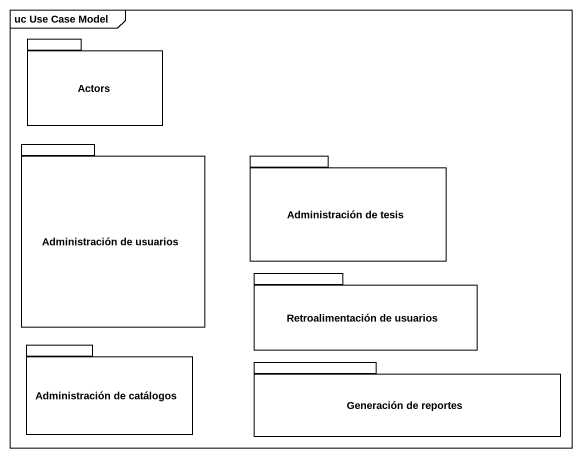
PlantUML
@startuml
mainframe uc Use Case Model
package Actors {
}
package "Administración de usuarios" as Administración_de_usuarios {
}
package "Administración de tesis" as Administración_de_tesis {
}
package "Retroalimentación de usuarios" as Retroalimentación_de {
}
package "Administración de catálogos" as Administración_de_catálogos {
}
package "Generación de reportes" as Generación_de_reportes {
}
@enduml
